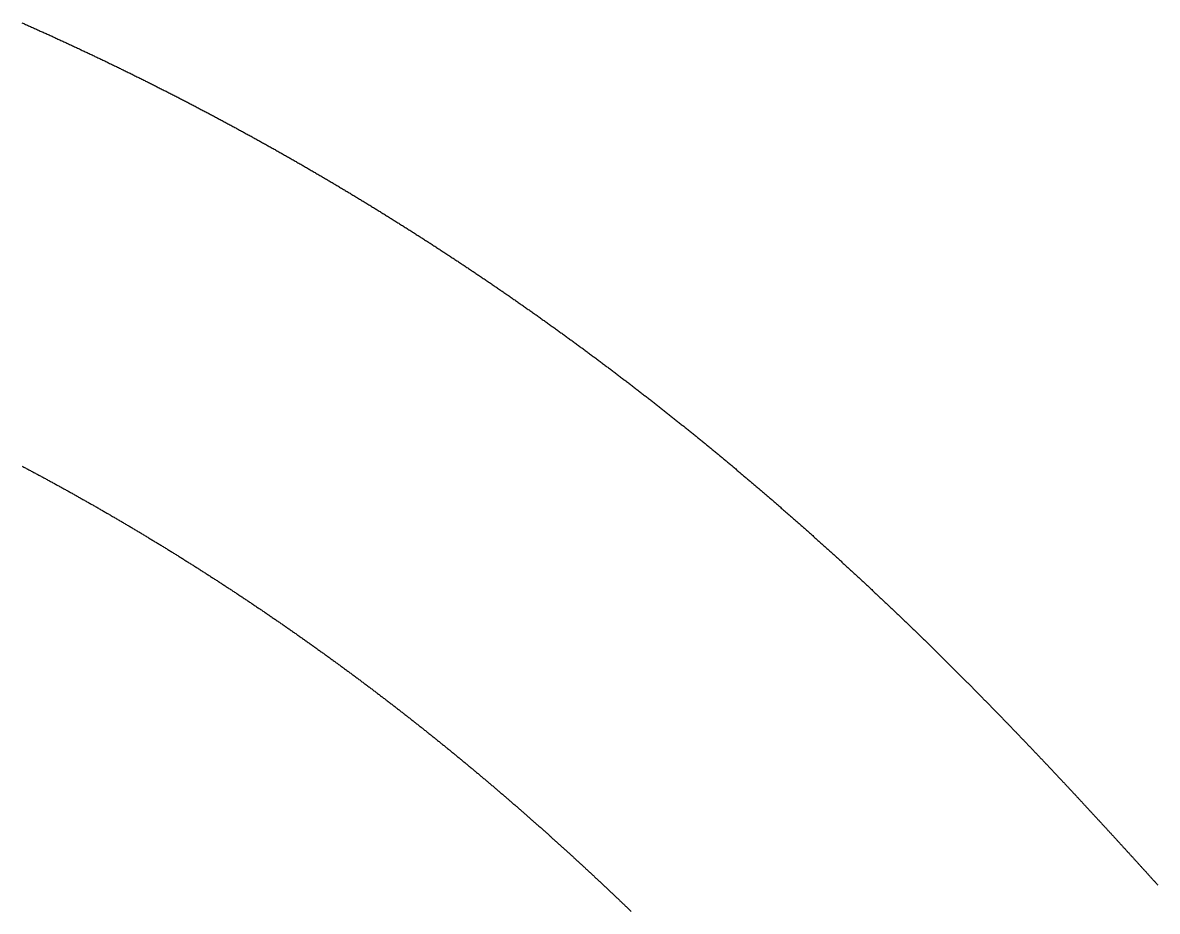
# Model space of a CAD drawing. Header units: millimetres. Extents: x 28.1 to 99.8, y 11.2 to 35.3.
# Drawn here: x 81.89 to 90.85, y 19.82 to 26.83 of the extents above; entities that cross this region are included whole.
import ezdxf

# ---------------------------------------------------------------- set-up
doc = ezdxf.new("R2010")
doc.units = ezdxf.units.MM

msp = doc.modelspace()

# ---------------------------------------------------------------- linework, layer by layer
at = {"layer": 'NOMINAL_SLOT_REFERENCE'}
msp.add_lwpolyline([(81.8804, 26.8322), (81.8881, 26.8288), (81.8958, 26.8254), (81.9035, 26.822), (81.9113, 26.8185), (81.919, 26.8151), (81.9267, 26.8117), (81.9344, 26.8082), (81.9422, 26.8048), (81.9499, 26.8014), (81.9576, 26.7979), (81.9653, 26.7945), (81.973, 26.791), (81.9808, 26.7875), (81.9885, 26.7841), (81.9962, 26.7806), (82.0039, 26.7771), (82.0116, 26.7737), (82.0193, 26.7702), (82.0271, 26.7667), (82.0348, 26.7632), (82.0425, 26.7597), (82.0502, 26.7563), (82.0579, 26.7528), (82.0657, 26.7493), (82.0734, 26.7458), (82.0811, 26.7423), (82.0888, 26.7388), (82.0965, 26.7353), (82.1043, 26.7318), (82.112, 26.7282), (82.1197, 26.7247), (82.1274, 26.7212), (82.1351, 26.7177), (82.1428, 26.7141), (82.1506, 26.7106), (82.1583, 26.7071), (82.166, 26.7035), (82.1737, 26.7), (82.1814, 26.6965), (82.1891, 26.6929), (82.1968, 26.6894), (82.2046, 26.6858), (82.2123, 26.6822), (82.22, 26.6787), (82.2277, 26.6751), (82.2354, 26.6715), (82.2431, 26.668), (82.2508, 26.6644), (82.2586, 26.6608), (82.2663, 26.6572), (82.274, 26.6537), (82.2817, 26.6501), (82.2894, 26.6465), (82.2971, 26.6429), (82.3048, 26.6393), (82.3125, 26.6357), (82.3203, 26.6321), (82.328, 26.6285), (82.3357, 26.6249), (82.3434, 26.6213), (82.3511, 26.6176), (82.3588, 26.614), (82.3665, 26.6104), (82.3742, 26.6068), (82.3819, 26.6031), (82.3896, 26.5995), (82.3974, 26.5959), (82.4051, 26.5922), (82.4128, 26.5886), (82.4205, 26.5849), (82.4282, 26.5813), (82.4359, 26.5776), (82.4436, 26.574), (82.4513, 26.5703), (82.459, 26.5667), (82.4667, 26.563), (82.4744, 26.5593), (82.4821, 26.5557), (82.4898, 26.552), (82.4975, 26.5483), (82.5052, 26.5446), (82.5129, 26.5409), (82.5206, 26.5372), (82.5283, 26.5336), (82.536, 26.5299), (82.5437, 26.5262), (82.5514, 26.5225), (82.5591, 26.5188), (82.5668, 26.515), (82.5745, 26.5113), (82.5822, 26.5076), (82.5899, 26.5039), (82.5976, 26.5002), (82.6053, 26.4965), (82.613, 26.4927), (82.6207, 26.489), (82.6284, 26.4853), (82.6361, 26.4815), (82.6438, 26.4778), (82.6515, 26.474), (82.6592, 26.4703), (82.6669, 26.4665), (82.6746, 26.4628), (82.6823, 26.459), (82.6899, 26.4553), (82.6976, 26.4515), (82.7053, 26.4477), (82.713, 26.444), (82.7207, 26.4402), (82.7284, 26.4364), (82.7361, 26.4326), (82.7438, 26.4289), (82.7515, 26.4251), (82.7591, 26.4213), (82.7668, 26.4175), (82.7745, 26.4137), (82.7822, 26.4099), (82.7899, 26.4061), (82.7976, 26.4023), (82.8053, 26.3985), (82.8129, 26.3947), (82.8206, 26.3909), (82.8283, 26.387), (82.836, 26.3832), (82.8437, 26.3794), (82.8513, 26.3756), (82.859, 26.3717), (82.8667, 26.3679), (82.8744, 26.3641), (82.8821, 26.3602), (82.8897, 26.3564), (82.8974, 26.3525), (82.9051, 26.3487), (82.9128, 26.3448), (82.9204, 26.341), (82.9281, 26.3371), (82.9358, 26.3332), (82.9434, 26.3294), (82.9511, 26.3255), (82.9588, 26.3216), (82.9665, 26.3178), (82.9741, 26.3139), (82.9818, 26.31), (82.9895, 26.3061), (82.9971, 26.3022), (83.0048, 26.2983), (83.0125, 26.2944), (83.0201, 26.2905), (83.0278, 26.2866), (83.0354, 26.2827), (83.0431, 26.2788), (83.0508, 26.2749), (83.0584, 26.271), (83.0661, 26.2671), (83.0738, 26.2632), (83.0814, 26.2592), (83.0891, 26.2553), (83.0967, 26.2514), (83.1044, 26.2474), (83.112, 26.2435), (83.1197, 26.2396), (83.1273, 26.2356), (83.135, 26.2317), (83.1427, 26.2277), (83.1503, 26.2238), (83.158, 26.2198), (83.1656, 26.2159), (83.1733, 26.2119), (83.1809, 26.2079), (83.1886, 26.204), (83.1962, 26.2), (83.2038, 26.196), (83.2115, 26.1921), (83.2191, 26.1881), (83.2268, 26.1841), (83.2344, 26.1801), (83.2421, 26.1761), (83.2497, 26.1721), (83.2573, 26.1681), (83.265, 26.1641), (83.2726, 26.1601), (83.2803, 26.1561), (83.2879, 26.1521), (83.2955, 26.1481), (83.3032, 26.1441), (83.3108, 26.1401), (83.3184, 26.136), (83.3261, 26.132), (83.3337, 26.128), (83.3413, 26.124), (83.349, 26.1199), (83.3566, 26.1159), (83.3642, 26.1119), (83.3718, 26.1078), (83.3795, 26.1038), (83.3871, 26.0997), (83.3947, 26.0957), (83.4023, 26.0916), (83.41, 26.0875), (83.4176, 26.0835), (83.4252, 26.0794), (83.4328, 26.0754), (83.4404, 26.0713), (83.448, 26.0672), (83.4557, 26.0631), (83.4633, 26.0591), (83.4709, 26.055), (83.4785, 26.0509), (83.4861, 26.0468), (83.4937, 26.0427), (83.5013, 26.0386), (83.5089, 26.0345), (83.5166, 26.0304), (83.5242, 26.0263), (83.5318, 26.0222), (83.5394, 26.0181), (83.547, 26.014), (83.5546, 26.0099), (83.5622, 26.0057), (83.5698, 26.0016), (83.5774, 25.9975), (83.585, 25.9934), (83.5926, 25.9892), (83.6002, 25.9851), (83.6078, 25.981), (83.6154, 25.9768), (83.623, 25.9727), (83.6305, 25.9685), (83.6381, 25.9644), (83.6457, 25.9602), (83.6533, 25.9561), (83.6609, 25.9519), (83.6685, 25.9477), (83.6761, 25.9436), (83.6837, 25.9394), (83.6912, 25.9352), (83.6988, 25.9311), (83.7064, 25.9269), (83.714, 25.9227), (83.7216, 25.9185), (83.7291, 25.9143), (83.7367, 25.9101), (83.7443, 25.9059), (83.7519, 25.9017), (83.7594, 25.8976), (83.767, 25.8933), (83.7746, 25.8891), (83.7821, 25.8849), (83.7897, 25.8807), (83.7973, 25.8765), (83.8048, 25.8723), (83.8124, 25.8681), (83.82, 25.8639), (83.8275, 25.8596), (83.8351, 25.8554), (83.8426, 25.8512), (83.8502, 25.8469), (83.8578, 25.8427), (83.8653, 25.8385), (83.8729, 25.8342), (83.8804, 25.83), (83.888, 25.8257), (83.8955, 25.8215), (83.9031, 25.8172), (83.9106, 25.8129), (83.9182, 25.8087), (83.9257, 25.8044), (83.9333, 25.8002), (83.9408, 25.7959), (83.9483, 25.7916), (83.9559, 25.7873), (83.9634, 25.7831), (83.971, 25.7788), (83.9785, 25.7745), (83.986, 25.7702), (83.9936, 25.7659), (84.0011, 25.7616), (84.0086, 25.7573), (84.0161, 25.753), (84.0237, 25.7487), (84.0312, 25.7444), (84.0387, 25.7401), (84.0463, 25.7358), (84.0538, 25.7315), (84.0613, 25.7272), (84.0688, 25.7228), (84.0763, 25.7185), (84.0839, 25.7142), (84.0914, 25.7099), (84.0989, 25.7055), (84.1064, 25.7012), (84.1139, 25.6969), (84.1214, 25.6925), (84.1289, 25.6882), (84.1364, 25.6838), (84.1439, 25.6795), (84.1514, 25.6751), (84.1589, 25.6708), (84.1664, 25.6664), (84.1739, 25.6621), (84.1814, 25.6577), (84.1889, 25.6533), (84.1964, 25.649), (84.2039, 25.6446), (84.2114, 25.6402), (84.2189, 25.6358), (84.2264, 25.6315), (84.2339, 25.6271), (84.2414, 25.6227), (84.2489, 25.6183), (84.2563, 25.6139), (84.2638, 25.6095), (84.2713, 25.6051), (84.2788, 25.6007), (84.2863, 25.5963), (84.2937, 25.5919), (84.3012, 25.5875), (84.3087, 25.5831), (84.3162, 25.5787), (84.3236, 25.5743), (84.3311, 25.5698), (84.3386, 25.5654), (84.346, 25.561), (84.3535, 25.5566), (84.361, 25.5521), (84.3684, 25.5477), (84.3759, 25.5433), (84.3833, 25.5388), (84.3908, 25.5344), (84.3982, 25.5299), (84.4057, 25.5255), (84.4131, 25.521), (84.4206, 25.5166), (84.428, 25.5121), (84.4355, 25.5077), (84.4429, 25.5032), (84.4504, 25.4987), (84.4578, 25.4943), (84.4653, 25.4898), (84.4727, 25.4853), (84.4801, 25.4808), (84.4876, 25.4764), (84.495, 25.4719), (84.5024, 25.4674), (84.5099, 25.4629), (84.5173, 25.4584), (84.5247, 25.4539), (84.5321, 25.4494), (84.5396, 25.4449), (84.547, 25.4404), (84.5544, 25.4359), (84.5618, 25.4314), (84.5692, 25.4269), (84.5767, 25.4224), (84.5841, 25.4179), (84.5915, 25.4134), (84.5989, 25.4089), (84.6063, 25.4043), (84.6137, 25.3998), (84.6211, 25.3953), (84.6285, 25.3908), (84.6359, 25.3862), (84.6433, 25.3817), (84.6507, 25.3771), (84.6581, 25.3726), (84.6655, 25.3681), (84.6729, 25.3635), (84.6803, 25.359), (84.6877, 25.3544), (84.6951, 25.3499), (84.7024, 25.3453), (84.7098, 25.3407), (84.7172, 25.3362), (84.7246, 25.3316), (84.732, 25.327), (84.7393, 25.3225), (84.7467, 25.3179), (84.7541, 25.3133), (84.7615, 25.3087), (84.7688, 25.3042), (84.7762, 25.2996), (84.7836, 25.295), (84.7909, 25.2904), (84.7983, 25.2858), (84.8057, 25.2812), (84.813, 25.2766), (84.8204, 25.272), (84.8277, 25.2674), (84.8351, 25.2628), (84.8424, 25.2582), (84.8498, 25.2536), (84.8571, 25.249), (84.8645, 25.2444), (84.8718, 25.2398), (84.8791, 25.2351), (84.8865, 25.2305), (84.8938, 25.2259), (84.9012, 25.2213), (84.9085, 25.2166), (84.9158, 25.212), (84.9232, 25.2074), (84.9305, 25.2027), (84.9378, 25.1981), (84.9451, 25.1934), (84.9525, 25.1888), (84.9598, 25.1841), (84.9671, 25.1795), (84.9744, 25.1748), (84.9817, 25.1702), (84.989, 25.1655), (84.9963, 25.1609), (85.0037, 25.1562), (85.011, 25.1515), (85.0183, 25.1469), (85.0256, 25.1422), (85.0329, 25.1375), (85.0402, 25.1328), (85.0475, 25.1282), (85.0548, 25.1235), (85.062, 25.1188), (85.0693, 25.1141), (85.0766, 25.1094), (85.0839, 25.1047), (85.0912, 25.1), (85.0985, 25.0953), (85.1058, 25.0906), (85.113, 25.0859), (85.1203, 25.0812), (85.1276, 25.0765), (85.1349, 25.0718), (85.1421, 25.0671), (85.1494, 25.0624), (85.1567, 25.0577), (85.1639, 25.053), (85.1712, 25.0482), (85.1785, 25.0435), (85.1857, 25.0388), (85.193, 25.0341), (85.2002, 25.0293), (85.2075, 25.0246), (85.2147, 25.0199), (85.222, 25.0151), (85.2292, 25.0104), (85.2365, 25.0056), (85.2437, 25.0009), (85.2509, 24.9961), (85.2582, 24.9914), (85.2654, 24.9866), (85.2726, 24.9819), (85.2799, 24.9771), (85.2871, 24.9724), (85.2943, 24.9676), (85.3015, 24.9628), (85.3088, 24.9581), (85.316, 24.9533), (85.3232, 24.9485), (85.3304, 24.9438), (85.3376, 24.939), (85.3448, 24.9342), (85.3521, 24.9294), (85.3593, 24.9246), (85.3665, 24.9199), (85.3737, 24.9151), (85.3809, 24.9103), (85.3881, 24.9055), (85.3953, 24.9007), (85.4024, 24.8959), (85.4096, 24.8911), (85.4168, 24.8863), (85.424, 24.8815), (85.4312, 24.8767), (85.4384, 24.8719), (85.4456, 24.8671), (85.4527, 24.8623), (85.4599, 24.8574), (85.4671, 24.8526), (85.4743, 24.8478), (85.4814, 24.843), (85.4886, 24.8382), (85.4958, 24.8333), (85.5029, 24.8285), (85.5101, 24.8237), (85.5172, 24.8188), (85.5244, 24.814), (85.5315, 24.8092), (85.5387, 24.8043), (85.5458, 24.7995), (85.553, 24.7946), (85.5601, 24.7898), (85.5673, 24.7849), (85.5744, 24.7801), (85.5815, 24.7752), (85.5887, 24.7704), (85.5958, 24.7655), (85.6029, 24.7606), (85.6101, 24.7558), (85.6172, 24.7509), (85.6243, 24.7461), (85.6314, 24.7412), (85.6386, 24.7363), (85.6457, 24.7314), (85.6528, 24.7266), (85.6599, 24.7217), (85.667, 24.7168), (85.6741, 24.7119), (85.6812, 24.707), (85.6883, 24.7021), (85.6954, 24.6973), (85.7025, 24.6924), (85.7096, 24.6875), (85.7167, 24.6826), (85.7238, 24.6777), (85.7309, 24.6728), (85.738, 24.6679), (85.745, 24.663), (85.7521, 24.6581), (85.7592, 24.6532), (85.7663, 24.6483), (85.7733, 24.6433), (85.7804, 24.6384), (85.7875, 24.6335), (85.7945, 24.6286), (85.8016, 24.6237), (85.8087, 24.6187), (85.8157, 24.6138), (85.8228, 24.6089), (85.8298, 24.604), (85.8369, 24.599), (85.8439, 24.5941), (85.851, 24.5892), (85.858, 24.5842), (85.865, 24.5793), (85.8721, 24.5743), (85.8791, 24.5694), (85.8862, 24.5645), (85.8932, 24.5595), (85.9002, 24.5546), (85.9072, 24.5496), (85.9143, 24.5447), (85.9213, 24.5397), (85.9283, 24.5347), (85.9353, 24.5298), (85.9423, 24.5248), (85.9493, 24.5199), (85.9563, 24.5149), (85.9633, 24.5099), (85.9703, 24.505), (85.9773, 24.5), (85.9843, 24.495), (85.9913, 24.49), (85.9983, 24.4851), (86.0053, 24.4801), (86.0123, 24.4751), (86.0193, 24.4701), (86.0263, 24.4651), (86.0333, 24.4601), (86.0402, 24.4551), (86.0472, 24.4502), (86.0542, 24.4452), (86.0611, 24.4402), (86.0681, 24.4352), (86.0751, 24.4302), (86.082, 24.4252), (86.089, 24.4202), (86.0959, 24.4152), (86.1029, 24.4102), (86.1099, 24.4052), (86.1168, 24.4001), (86.1237, 24.3951), (86.1307, 24.3901), (86.1376, 24.3851), (86.1446, 24.3801), (86.1515, 24.3751), (86.1584, 24.37), (86.1654, 24.365), (86.1723, 24.36), (86.1792, 24.355), (86.1861, 24.3499), (86.1931, 24.3449), (86.2, 24.3399), (86.2069, 24.3348), (86.2138, 24.3298), (86.2207, 24.3248), (86.2276, 24.3197), (86.2345, 24.3147), (86.2414, 24.3096), (86.2483, 24.3046), (86.2552, 24.2995), (86.2621, 24.2945), (86.269, 24.2894), (86.2759, 24.2844), (86.2827, 24.2793), (86.2896, 24.2743), (86.2965, 24.2692), (86.3034, 24.2642), (86.3103, 24.2591), (86.3171, 24.254), (86.324, 24.249), (86.3309, 24.2439), (86.3377, 24.2388), (86.3446, 24.2338), (86.3514, 24.2287), (86.3583, 24.2236), (86.3651, 24.2186), (86.372, 24.2135), (86.3788, 24.2084), (86.3857, 24.2033), (86.3925, 24.1982), (86.3993, 24.1932), (86.4062, 24.1881), (86.413, 24.183), (86.4198, 24.1779), (86.4267, 24.1728), (86.4335, 24.1677), (86.4403, 24.1626), (86.4471, 24.1575), (86.4539, 24.1524), (86.4607, 24.1473), (86.4676, 24.1422), (86.4744, 24.1371), (86.4812, 24.132), (86.488, 24.1269), (86.4948, 24.1218), (86.5016, 24.1167), (86.5083, 24.1116), (86.5151, 24.1065), (86.5219, 24.1014), (86.5287, 24.0963), (86.5355, 24.0911), (86.5423, 24.086), (86.549, 24.0809), (86.5558, 24.0758), (86.5626, 24.0707), (86.5693, 24.0655), (86.5761, 24.0604), (86.5829, 24.0553), (86.5896, 24.0502), (86.5964, 24.045), (86.6031, 24.0399), (86.6099, 24.0348), (86.6166, 24.0296), (86.6234, 24.0245), (86.6301, 24.0194), (86.6368, 24.0142), (86.6436, 24.0091), (86.6503, 24.0039), (86.657, 23.9988), (86.6638, 23.9937), (86.6705, 23.9885), (86.6772, 23.9834), (86.6839, 23.9782), (86.6906, 23.9731), (86.6973, 23.9679), (86.704, 23.9628), (86.7107, 23.9576), (86.7174, 23.9524), (86.7241, 23.9473), (86.7308, 23.9421), (86.7375, 23.937), (86.7442, 23.9318), (86.7509, 23.9266), (86.7576, 23.9215), (86.7643, 23.9163), (86.7709, 23.9111), (86.7776, 23.906), (86.7843, 23.9008), (86.791, 23.8956), (86.7976, 23.8905), (86.8043, 23.8853), (86.8109, 23.8801), (86.8176, 23.8749), (86.8243, 23.8697), (86.8309, 23.8646), (86.8376, 23.8594), (86.8442, 23.8542), (86.8508, 23.849), (86.8575, 23.8438), (86.8641, 23.8386), (86.8707, 23.8335), (86.8774, 23.8283), (86.884, 23.8231), (86.8906, 23.8179), (86.8972, 23.8127), (86.9039, 23.8075), (86.9105, 23.8023), (86.9171, 23.7971), (86.9237, 23.7919), (86.9303, 23.7867), (86.9369, 23.7815), (86.9435, 23.7763), (86.9501, 23.7711), (86.9567, 23.7659), (86.9633, 23.7607), (86.9699, 23.7555), (86.9764, 23.7503), (86.983, 23.7451), (86.9896, 23.7398), (86.9962, 23.7346), (87.0028, 23.7294), (87.0093, 23.7242), (87.0159, 23.719), (87.0224, 23.7138), (87.029, 23.7086), (87.0356, 23.7033), (87.0421, 23.6981), (87.0487, 23.6929), (87.0552, 23.6877), (87.0617, 23.6825), (87.0683, 23.6772), (87.0748, 23.672), (87.0814, 23.6668), (87.0879, 23.6615), (87.0944, 23.6563), (87.1009, 23.6511), (87.1075, 23.6459), (87.114, 23.6406), (87.1205, 23.6354), (87.127, 23.6302), (87.1335, 23.6249), (87.14, 23.6197), (87.1465, 23.6144), (87.153, 23.6092), (87.1595, 23.604), (87.166, 23.5987), (87.1725, 23.5935), (87.179, 23.5882), (87.1855, 23.583), (87.1919, 23.5777), (87.1984, 23.5725), (87.2049, 23.5672), (87.2114, 23.562), (87.2178, 23.5567), (87.2243, 23.5515), (87.2308, 23.5462), (87.2372, 23.541), (87.2437, 23.5357), (87.2501, 23.5305), (87.2566, 23.5252), (87.263, 23.52), (87.2694, 23.5147), (87.2759, 23.5095), (87.2823, 23.5042), (87.2888, 23.4989), (87.2952, 23.4937), (87.3016, 23.4884), (87.308, 23.4832), (87.3144, 23.4779), (87.3209, 23.4726), (87.3273, 23.4674), (87.3337, 23.4621), (87.3401, 23.4568), (87.3465, 23.4516), (87.3529, 23.4463), (87.3593, 23.441), (87.3657, 23.4357), (87.3721, 23.4305), (87.3785, 23.4252), (87.3848, 23.4199), (87.3912, 23.4146), (87.3976, 23.4094), (87.404, 23.4041), (87.4103, 23.3988), (87.4167, 23.3935), (87.4231, 23.3883), (87.4294, 23.383), (87.4358, 23.3777), (87.4421, 23.3724), (87.4485, 23.3671), (87.4548, 23.3619), (87.4612, 23.3566), (87.4675, 23.3513), (87.4738, 23.346), (87.4802, 23.3407), (87.4865, 23.3354), (87.4928, 23.3301), (87.4992, 23.3249), (87.5055, 23.3196), (87.5118, 23.3143), (87.5181, 23.309), (87.5244, 23.3037), (87.5307, 23.2984), (87.537, 23.2931), (87.5433, 23.2878), (87.5496, 23.2825), (87.5559, 23.2772), (87.5622, 23.2719), (87.5685, 23.2666), (87.5748, 23.2613), (87.5811, 23.256), (87.5873, 23.2507), (87.5936, 23.2454), (87.5999, 23.2401), (87.6061, 23.2348), (87.6124, 23.2295), (87.6187, 23.2242), (87.6249, 23.2189), (87.6312, 23.2136), (87.6374, 23.2083), (87.6437, 23.203), (87.6499, 23.1977), (87.6561, 23.1924), (87.6624, 23.1871), (87.6686, 23.1818), (87.6748, 23.1765), (87.6811, 23.1712), (87.6873, 23.1659), (87.6935, 23.1606), (87.6997, 23.1553), (87.7059, 23.15), (87.7121, 23.1446), (87.7184, 23.1393), (87.7246, 23.134), (87.7308, 23.1287), (87.7369, 23.1234), (87.7431, 23.1181), (87.7493, 23.1128), (87.7555, 23.1075), (87.7617, 23.1021), (87.7679, 23.0968), (87.774, 23.0915), (87.7802, 23.0862), (87.7864, 23.0809), (87.7925, 23.0756), (87.7987, 23.0703), (87.8049, 23.0649), (87.811, 23.0596), (87.8172, 23.0543), (87.8233, 23.049), (87.8295, 23.0437), (87.8356, 23.0383), (87.8417, 23.033), (87.8479, 23.0277), (87.854, 23.0224), (87.8601, 23.0171), (87.8662, 23.0117), (87.8724, 23.0064), (87.8785, 23.0011), (87.8846, 22.9958), (87.8907, 22.9904), (87.8968, 22.9851), (87.9029, 22.9798), (87.909, 22.9745), (87.9151, 22.9692), (87.9212, 22.9638), (87.9273, 22.9585), (87.9334, 22.9532), (87.9394, 22.9479), (87.9455, 22.9425), (87.9516, 22.9372), (87.9577, 22.9319), (87.9637, 22.9266), (87.9698, 22.9212), (87.9759, 22.9159), (87.9819, 22.9106), (87.988, 22.9052), (87.994, 22.8999), (88.0001, 22.8946), (88.0061, 22.8893), (88.0121, 22.8839), (88.0182, 22.8786), (88.0242, 22.8733), (88.0302, 22.8679), (88.0363, 22.8626), (88.0423, 22.8573), (88.0483, 22.852), (88.0543, 22.8466), (88.0603, 22.8413), (88.0663, 22.836), (88.0723, 22.8306), (88.0783, 22.8253), (88.0843, 22.82), (88.0903, 22.8146), (88.0963, 22.8093), (88.1023, 22.804), (88.1083, 22.7986), (88.1143, 22.7933), (88.1202, 22.788), (88.1262, 22.7827), (88.1322, 22.7773), (88.1381, 22.772), (88.1441, 22.7667), (88.1501, 22.7613), (88.156, 22.756), (88.162, 22.7507), (88.1679, 22.7453), (88.1739, 22.74), (88.1798, 22.7347), (88.1857, 22.7293), (88.1917, 22.724), (88.1976, 22.7187), (88.2035, 22.7133), (88.2094, 22.708), (88.2154, 22.7027), (88.2213, 22.6973), (88.2272, 22.692), (88.2331, 22.6867), (88.239, 22.6813), (88.2449, 22.676), (88.2508, 22.6707), (88.2567, 22.6653), (88.2626, 22.66), (88.2685, 22.6547), (88.2743, 22.6494), (88.2802, 22.644), (88.2861, 22.6387), (88.292, 22.6334), (88.2978, 22.628), (88.3037, 22.6227), (88.3096, 22.6174), (88.3154, 22.612), (88.3213, 22.6067), (88.3271, 22.6014), (88.333, 22.596), (88.3388, 22.5907), (88.3446, 22.5854), (88.3505, 22.5801), (88.3563, 22.5747), (88.3621, 22.5694), (88.368, 22.5641), (88.3738, 22.5587), (88.3796, 22.5534), (88.3854, 22.5481), (88.3912, 22.5427), (88.397, 22.5374), (88.4028, 22.5321), (88.4086, 22.5268), (88.4144, 22.5214), (88.4202, 22.5161), (88.426, 22.5108), (88.4318, 22.5054), (88.4376, 22.5001), (88.4433, 22.4948), (88.4491, 22.4895), (88.4549, 22.4841), (88.4607, 22.4788), (88.4664, 22.4735), (88.4722, 22.4682), (88.4779, 22.4628), (88.4837, 22.4575), (88.4894, 22.4522), (88.4952, 22.4469), (88.5009, 22.4415), (88.5067, 22.4362), (88.5124, 22.4309), (88.5181, 22.4256), (88.5238, 22.4202), (88.5296, 22.4149), (88.5353, 22.4096), (88.541, 22.4043), (88.5467, 22.399), (88.5524, 22.3936), (88.5581, 22.3883), (88.5638, 22.383), (88.5695, 22.3777), (88.5752, 22.3724), (88.5809, 22.367), (88.5866, 22.3617), (88.5923, 22.3564), (88.5979, 22.3511), (88.6036, 22.3458), (88.6093, 22.3405), (88.615, 22.3351), (88.6206, 22.3298), (88.6263, 22.3245), (88.6319, 22.3192), (88.6376, 22.3139), (88.6432, 22.3086), (88.6489, 22.3033), (88.6545, 22.298), (88.6602, 22.2926), (88.6658, 22.2873), (88.6714, 22.282), (88.6771, 22.2767), (88.6827, 22.2714), (88.6883, 22.2661), (88.6939, 22.2608), (88.6995, 22.2555), (88.7051, 22.2502), (88.7107, 22.2449), (88.7163, 22.2396), (88.7219, 22.2342), (88.7275, 22.2289), (88.7331, 22.2236), (88.7387, 22.2183), (88.7443, 22.213), (88.7499, 22.2077), (88.7554, 22.2024), (88.761, 22.1971), (88.7666, 22.1918), (88.7721, 22.1865), (88.7777, 22.1812), (88.7833, 22.1759), (88.7888, 22.1706), (88.7944, 22.1653), (88.7999, 22.16), (88.8054, 22.1547), (88.811, 22.1495), (88.8165, 22.1442), (88.822, 22.1389), (88.8276, 22.1336), (88.8331, 22.1283), (88.8386, 22.123), (88.8441, 22.1177), (88.8496, 22.1124), (88.8551, 22.1071), (88.8606, 22.1018), (88.8661, 22.0965), (88.8716, 22.0913), (88.8771, 22.086), (88.8826, 22.0807), (88.8881, 22.0754), (88.8936, 22.0701), (88.8991, 22.0648), (88.9045, 22.0596), (88.91, 22.0543), (88.9155, 22.049), (88.9209, 22.0437), (88.9264, 22.0384), (88.9319, 22.0332), (88.9373, 22.0279), (88.9427, 22.0226), (88.9482, 22.0173), (88.9536, 22.0121), (88.9591, 22.0068), (88.9645, 22.0015), (88.9699, 21.9962), (88.9754, 21.991), (88.9808, 21.9857), (88.9862, 21.9804), (88.9916, 21.9752), (88.997, 21.9699), (89.0024, 21.9646), (89.0078, 21.9594), (89.0132, 21.9541), (89.0186, 21.9489), (89.024, 21.9436), (89.0294, 21.9383), (89.0348, 21.9331), (89.0402, 21.9278), (89.0455, 21.9226), (89.0509, 21.9173), (89.0563, 21.912), (89.0616, 21.9068), (89.067, 21.9015), (89.0724, 21.8963), (89.0777, 21.891), (89.0831, 21.8858), (89.0884, 21.8805), (89.0938, 21.8753), (89.0991, 21.87), (89.1044, 21.8648), (89.1098, 21.8596), (89.1151, 21.8543), (89.1204, 21.8491), (89.1257, 21.8438), (89.131, 21.8386), (89.1364, 21.8333), (89.1417, 21.8281), (89.147, 21.8229), (89.1523, 21.8176), (89.1576, 21.8124), (89.1629, 21.8072), (89.1682, 21.8019), (89.1734, 21.7967), (89.1787, 21.7915), (89.184, 21.7863), (89.1893, 21.781), (89.1945, 21.7758), (89.1998, 21.7706), (89.2051, 21.7654), (89.2103, 21.7601), (89.2156, 21.7549), (89.2208, 21.7497), (89.2261, 21.7445), (89.2313, 21.7393), (89.2366, 21.734), (89.2418, 21.7288), (89.247, 21.7236), (89.2523, 21.7184), (89.2575, 21.7132), (89.2627, 21.708), (89.2679, 21.7028), (89.2732, 21.6976), (89.2784, 21.6924), (89.2836, 21.6872), (89.2888, 21.682), (89.294, 21.6768), (89.2992, 21.6716), (89.3044, 21.6664), (89.3095, 21.6612), (89.3147, 21.656), (89.3199, 21.6508), (89.3251, 21.6456), (89.3303, 21.6404), (89.3354, 21.6352), (89.3406, 21.63), (89.3458, 21.6248), (89.3509, 21.6196), (89.3561, 21.6144), (89.3612, 21.6093), (89.3664, 21.6041), (89.3715, 21.5989), (89.3766, 21.5937), (89.3818, 21.5885), (89.3869, 21.5834), (89.392, 21.5782), (89.3972, 21.573), (89.4023, 21.5679), (89.4074, 21.5627), (89.4125, 21.5575), (89.4176, 21.5524), (89.4227, 21.5472), (89.4278, 21.542), (89.4329, 21.5369), (89.438, 21.5317), (89.4431, 21.5265), (89.4482, 21.5214), (89.4533, 21.5162), (89.4583, 21.5111), (89.4634, 21.5059), (89.4685, 21.5008), (89.4735, 21.4956), (89.4786, 21.4905), (89.4837, 21.4853), (89.4887, 21.4802), (89.4938, 21.475), (89.4988, 21.4699), (89.5039, 21.4648), (89.5089, 21.4596), (89.5139, 21.4545), (89.519, 21.4494), (89.524, 21.4442), (89.529, 21.4391), (89.534, 21.434), (89.5391, 21.4288), (89.5441, 21.4237), (89.5491, 21.4186), (89.5541, 21.4135), (89.5591, 21.4083), (89.5641, 21.4032), (89.5691, 21.3981), (89.5741, 21.393), (89.5791, 21.3879), (89.584, 21.3828), (89.589, 21.3777), (89.594, 21.3725), (89.599, 21.3674), (89.6039, 21.3623), (89.6089, 21.3572), (89.6139, 21.3521), (89.6188, 21.347), (89.6238, 21.3419), (89.6287, 21.3368), (89.6337, 21.3317), (89.6386, 21.3266), (89.6435, 21.3216), (89.6485, 21.3165), (89.6534, 21.3114), (89.6583, 21.3063), (89.6632, 21.3012), (89.6682, 21.2961), (89.6731, 21.2911), (89.678, 21.286), (89.6829, 21.2809), (89.6878, 21.2758), (89.6927, 21.2708), (89.6976, 21.2657), (89.7025, 21.2606), (89.7074, 21.2556), (89.7123, 21.2505), (89.7171, 21.2454), (89.722, 21.2404), (89.7269, 21.2353), (89.7318, 21.2303), (89.7366, 21.2252), (89.7415, 21.2202), (89.7463, 21.2151), (89.7512, 21.2101), (89.756, 21.205), (89.7609, 21.2), (89.7657, 21.1949), (89.7706, 21.1899), (89.7754, 21.1848), (89.7802, 21.1798), (89.7851, 21.1748), (89.7899, 21.1697), (89.7947, 21.1647), (89.7995, 21.1597), (89.8043, 21.1547), (89.8091, 21.1496), (89.8139, 21.1446), (89.8187, 21.1396), (89.8235, 21.1346), (89.8283, 21.1296), (89.8331, 21.1246), (89.8379, 21.1195), (89.8427, 21.1145), (89.8475, 21.1095), (89.8522, 21.1045), (89.857, 21.0995), (89.8618, 21.0945), (89.8665, 21.0895), (89.8713, 21.0845), (89.8761, 21.0795), (89.8808, 21.0746), (89.8856, 21.0696), (89.8903, 21.0646), (89.895, 21.0596), (89.8998, 21.0546), (89.9045, 21.0496), (89.9092, 21.0447), (89.914, 21.0397), (89.9187, 21.0347), (89.9234, 21.0297), (89.9281, 21.0248), (89.9328, 21.0198), (89.9375, 21.0148), (89.9422, 21.0099), (89.9469, 21.0049), (89.9516, 21), (89.9563, 20.995), (89.961, 20.9901), (89.9657, 20.9851), (89.9704, 20.9802), (89.975, 20.9752), (89.9797, 20.9703), (89.9844, 20.9653), (89.989, 20.9604), (89.9937, 20.9555), (89.9984, 20.9505), (90.003, 20.9456), (90.0077, 20.9407), (90.0123, 20.9357), (90.017, 20.9308), (90.0216, 20.9259), (90.0262, 20.921), (90.0309, 20.9161), (90.0355, 20.9111), (90.0401, 20.9062), (90.0447, 20.9013), (90.0493, 20.8964), (90.054, 20.8915), (90.0586, 20.8866), (90.0632, 20.8817), (90.0678, 20.8768), (90.0724, 20.8719), (90.077, 20.867), (90.0815, 20.8621), (90.0861, 20.8572), (90.0907, 20.8524), (90.0953, 20.8475), (90.0999, 20.8426), (90.1044, 20.8377), (90.109, 20.8329), (90.1136, 20.828), (90.1181, 20.8231), (90.1227, 20.8182), (90.1272, 20.8134), (90.1318, 20.8085), (90.1363, 20.8037), (90.1409, 20.7988), (90.1454, 20.794), (90.1499, 20.7891), (90.1545, 20.7843), (90.159, 20.7794), (90.1635, 20.7746), (90.168, 20.7697), (90.1725, 20.7649), (90.177, 20.7601), (90.1816, 20.7552), (90.1861, 20.7504), (90.1906, 20.7456), (90.195, 20.7407), (90.1995, 20.7359), (90.204, 20.7311), (90.2085, 20.7263), (90.213, 20.7215), (90.2175, 20.7167), (90.2219, 20.7118), (90.2264, 20.707), (90.2309, 20.7022), (90.2353, 20.6974), (90.2398, 20.6926), (90.2442, 20.6878), (90.2487, 20.6831), (90.2531, 20.6783), (90.2576, 20.6735), (90.262, 20.6687), (90.2665, 20.6639), (90.2709, 20.6591), (90.2753, 20.6544), (90.2797, 20.6496), (90.2842, 20.6448), (90.2886, 20.6401), (90.293, 20.6353), (90.2974, 20.6305), (90.3018, 20.6258), (90.3062, 20.621), (90.3106, 20.6163), (90.315, 20.6115), (90.3194, 20.6068), (90.3238, 20.602), (90.3282, 20.5973), (90.3325, 20.5926), (90.3369, 20.5878), (90.3413, 20.5831), (90.3456, 20.5784), (90.35, 20.5736), (90.3544, 20.5689), (90.3587, 20.5642), (90.3631, 20.5595), (90.3674, 20.5548), (90.3718, 20.55), (90.3761, 20.5453), (90.3805, 20.5406), (90.3848, 20.5359), (90.3891, 20.5312), (90.3934, 20.5265), (90.3978, 20.5218), (90.4021, 20.5171), (90.4064, 20.5125), (90.4107, 20.5078), (90.415, 20.5031), (90.4193, 20.4984), (90.4236, 20.4937), (90.4279, 20.4891), (90.4322, 20.4844), (90.4365, 20.4797), (90.4408, 20.4751), (90.4451, 20.4704), (90.4494, 20.4658), (90.4536, 20.4611), (90.4579, 20.4564), (90.4622, 20.4518), (90.4664, 20.4472), (90.4707, 20.4425), (90.475, 20.4379), (90.4792, 20.4332), (90.4835, 20.4286), (90.4877, 20.424), (90.4919, 20.4194), (90.4962, 20.4147), (90.5004, 20.4101), (90.5046, 20.4055), (90.5089, 20.4009), (90.5131, 20.3963), (90.5173, 20.3917), (90.5215, 20.3871), (90.5257, 20.3825), (90.5299, 20.3779), (90.5342, 20.3733), (90.5384, 20.3687), (90.5426, 20.3641), (90.5467, 20.3595), (90.5509, 20.3549), (90.5551, 20.3504), (90.5593, 20.3458), (90.5635, 20.3412), (90.5677, 20.3366), (90.5718, 20.3321), (90.576, 20.3275), (90.5802, 20.323), (90.5843, 20.3184), (90.5885, 20.3138), (90.5926, 20.3093), (90.5968, 20.3048), (90.6009, 20.3002), (90.6051, 20.2957), (90.6092, 20.2911), (90.6133, 20.2866), (90.6175, 20.2821), (90.6216, 20.2776), (90.6257, 20.273), (90.6298, 20.2685), (90.634, 20.264), (90.6381, 20.2595), (90.6422, 20.255), (90.6463, 20.2505), (90.6504, 20.246), (90.6545, 20.2415), (90.6586, 20.237), (90.6627, 20.2325), (90.6668, 20.228), (90.6708, 20.2235), (90.6749, 20.219), (90.679, 20.2146), (90.6831, 20.2101), (90.6871, 20.2056), (90.6912, 20.2012), (90.6953, 20.1967), (90.6993, 20.1922), (90.7034, 20.1878), (90.7074, 20.1833), (90.7115, 20.1789), (90.7155, 20.1744), (90.7195, 20.17), (90.7236, 20.1655), (90.7276, 20.1611), (90.7316, 20.1567), (90.7357, 20.1522), (90.7397, 20.1478), (90.7437, 20.1434), (90.7477, 20.139), (90.7517, 20.1346), (90.7557, 20.1302), (90.7597, 20.1258), (90.7637, 20.1213), (90.7677, 20.1169), (90.7717, 20.1126), (90.7757, 20.1082), (90.7797, 20.1038), (90.7837, 20.0994), (90.7877, 20.095), (90.7916, 20.0906), (90.7956, 20.0863), (90.7996, 20.0819), (90.8035, 20.0775), (90.8075, 20.0731), (90.8114, 20.0688), (90.8154, 20.0644), (90.8193, 20.0601), (90.8233, 20.0557), (90.8272, 20.0514), (90.8312, 20.047), (90.8351, 20.0427), (90.839, 20.0384), (90.843, 20.034), (90.8469, 20.0297), (90.8508, 20.0254)], dxfattribs=at)
at = {"layer": 'PITCH_REFERENCE'}
msp.add_lwpolyline([(81.8832, 23.3317), (81.8898, 23.3282), (81.8964, 23.3247), (81.903, 23.3212), (81.9096, 23.3177), (81.9162, 23.3142), (81.9228, 23.3107), (81.9294, 23.3072), (81.936, 23.3037), (81.9426, 23.3001), (81.9492, 23.2966), (81.9558, 23.2931), (81.9624, 23.2896), (81.969, 23.286), (81.9756, 23.2825), (81.9821, 23.279), (81.9887, 23.2754), (81.9953, 23.2719), (82.0019, 23.2684), (82.0085, 23.2648), (82.0151, 23.2613), (82.0217, 23.2577), (82.0282, 23.2542), (82.0348, 23.2506), (82.0414, 23.2471), (82.048, 23.2435), (82.0546, 23.2399), (82.0611, 23.2364), (82.0677, 23.2328), (82.0743, 23.2292), (82.0809, 23.2257), (82.0874, 23.2221), (82.094, 23.2185), (82.1006, 23.2149), (82.1072, 23.2113), (82.1137, 23.2078), (82.1203, 23.2042), (82.1269, 23.2006), (82.1334, 23.197), (82.14, 23.1934), (82.1466, 23.1898), (82.1531, 23.1862), (82.1597, 23.1826), (82.1663, 23.179), (82.1728, 23.1754), (82.1794, 23.1717), (82.186, 23.1681), (82.1925, 23.1645), (82.1991, 23.1609), (82.2056, 23.1573), (82.2122, 23.1536), (82.2187, 23.15), (82.2253, 23.1464), (82.2318, 23.1427), (82.2384, 23.1391), (82.245, 23.1355), (82.2515, 23.1318), (82.258, 23.1282), (82.2646, 23.1245), (82.2711, 23.1209), (82.2777, 23.1172), (82.2842, 23.1136), (82.2908, 23.1099), (82.2973, 23.1063), (82.3039, 23.1026), (82.3104, 23.0989), (82.3169, 23.0953), (82.3235, 23.0916), (82.33, 23.0879), (82.3366, 23.0842), (82.3431, 23.0806), (82.3496, 23.0769), (82.3562, 23.0732), (82.3627, 23.0695), (82.3692, 23.0658), (82.3758, 23.0621), (82.3823, 23.0584), (82.3888, 23.0547), (82.3953, 23.051), (82.4019, 23.0473), (82.4084, 23.0436), (82.4149, 23.0399), (82.4214, 23.0362), (82.428, 23.0325), (82.4345, 23.0288), (82.441, 23.0251), (82.4475, 23.0214), (82.454, 23.0176), (82.4606, 23.0139), (82.4671, 23.0102), (82.4736, 23.0065), (82.4801, 23.0027), (82.4866, 22.999), (82.4931, 22.9953), (82.4996, 22.9915), (82.5061, 22.9878), (82.5126, 22.984), (82.5191, 22.9803), (82.5256, 22.9765), (82.5321, 22.9728), (82.5387, 22.969), (82.5452, 22.9653), (82.5517, 22.9615), (82.5581, 22.9578), (82.5646, 22.954), (82.5711, 22.9502), (82.5776, 22.9465), (82.5841, 22.9427), (82.5906, 22.9389), (82.5971, 22.9351), (82.6036, 22.9313), (82.6101, 22.9276), (82.6166, 22.9238), (82.6231, 22.92), (82.6295, 22.9162), (82.636, 22.9124), (82.6425, 22.9086), (82.649, 22.9048), (82.6555, 22.901), (82.662, 22.8972), (82.6684, 22.8934), (82.6749, 22.8896), (82.6814, 22.8858), (82.6879, 22.882), (82.6943, 22.8782), (82.7008, 22.8744), (82.7073, 22.8705), (82.7137, 22.8667), (82.7202, 22.8629), (82.7267, 22.8591), (82.7331, 22.8552), (82.7396, 22.8514), (82.7461, 22.8476), (82.7525, 22.8437), (82.759, 22.8399), (82.7654, 22.8361), (82.7719, 22.8322), (82.7783, 22.8284), (82.7848, 22.8245), (82.7912, 22.8207), (82.7977, 22.8168), (82.8041, 22.813), (82.8106, 22.8091), (82.817, 22.8052), (82.8235, 22.8014), (82.8299, 22.7975), (82.8364, 22.7936), (82.8428, 22.7898), (82.8493, 22.7859), (82.8557, 22.782), (82.8621, 22.7781), (82.8686, 22.7743), (82.875, 22.7704), (82.8814, 22.7665), (82.8879, 22.7626), (82.8943, 22.7587), (82.9007, 22.7548), (82.9072, 22.7509), (82.9136, 22.747), (82.92, 22.7431), (82.9264, 22.7392), (82.9328, 22.7353), (82.9393, 22.7314), (82.9457, 22.7275), (82.9521, 22.7236), (82.9585, 22.7197), (82.9649, 22.7158), (82.9713, 22.7118), (82.9778, 22.7079), (82.9842, 22.704), (82.9906, 22.7001), (82.997, 22.6962), (83.0034, 22.6922), (83.0098, 22.6883), (83.0162, 22.6844), (83.0226, 22.6804), (83.029, 22.6765), (83.0354, 22.6725), (83.0418, 22.6686), (83.0482, 22.6646), (83.0546, 22.6607), (83.061, 22.6567), (83.0674, 22.6528), (83.0738, 22.6488), (83.0801, 22.6449), (83.0865, 22.6409), (83.0929, 22.637), (83.0993, 22.633), (83.1057, 22.629), (83.1121, 22.625), (83.1184, 22.6211), (83.1248, 22.6171), (83.1312, 22.6131), (83.1376, 22.6091), (83.1439, 22.6052), (83.1503, 22.6012), (83.1567, 22.5972), (83.163, 22.5932), (83.1694, 22.5892), (83.1758, 22.5852), (83.1821, 22.5812), (83.1885, 22.5772), (83.1949, 22.5732), (83.2012, 22.5692), (83.2076, 22.5652), (83.2139, 22.5612), (83.2203, 22.5572), (83.2266, 22.5532), (83.233, 22.5492), (83.2393, 22.5452), (83.2457, 22.5412), (83.252, 22.5371), (83.2584, 22.5331), (83.2647, 22.5291), (83.2711, 22.5251), (83.2774, 22.521), (83.2837, 22.517), (83.2901, 22.513), (83.2964, 22.5089), (83.3027, 22.5049), (83.3091, 22.5009), (83.3154, 22.4968), (83.3217, 22.4928), (83.328, 22.4887), (83.3344, 22.4847), (83.3407, 22.4806), (83.347, 22.4766), (83.3533, 22.4725), (83.3596, 22.4685), (83.366, 22.4644), (83.3723, 22.4603), (83.3786, 22.4563), (83.3849, 22.4522), (83.3912, 22.4481), (83.3975, 22.4441), (83.4038, 22.44), (83.4101, 22.4359), (83.4164, 22.4318), (83.4227, 22.4278), (83.429, 22.4237), (83.4353, 22.4196), (83.4416, 22.4155), (83.4479, 22.4114), (83.4542, 22.4073), (83.4605, 22.4032), (83.4668, 22.3991), (83.4731, 22.395), (83.4794, 22.3909), (83.4856, 22.3868), (83.4919, 22.3827), (83.4982, 22.3786), (83.5045, 22.3745), (83.5108, 22.3704), (83.517, 22.3663), (83.5233, 22.3622), (83.5296, 22.3581), (83.5358, 22.3539), (83.5421, 22.3498), (83.5484, 22.3457), (83.5546, 22.3416), (83.5609, 22.3374), (83.5672, 22.3333), (83.5734, 22.3292), (83.5797, 22.3251), (83.5859, 22.3209), (83.5922, 22.3168), (83.5984, 22.3126), (83.6047, 22.3085), (83.6109, 22.3044), (83.6172, 22.3002), (83.6234, 22.2961), (83.6297, 22.2919), (83.6359, 22.2878), (83.6421, 22.2836), (83.6484, 22.2794), (83.6546, 22.2753), (83.6609, 22.2711), (83.6671, 22.267), (83.6733, 22.2628), (83.6795, 22.2586), (83.6858, 22.2545), (83.692, 22.2503), (83.6982, 22.2461), (83.7044, 22.2419), (83.7106, 22.2378), (83.7169, 22.2336), (83.7231, 22.2294), (83.7293, 22.2252), (83.7355, 22.221), (83.7417, 22.2169), (83.7479, 22.2127), (83.7541, 22.2085), (83.7603, 22.2043), (83.7665, 22.2001), (83.7727, 22.1959), (83.7789, 22.1917), (83.7851, 22.1875), (83.7913, 22.1833), (83.7975, 22.1791), (83.8037, 22.1749), (83.8099, 22.1707), (83.8161, 22.1665), (83.8223, 22.1622), (83.8284, 22.158), (83.8346, 22.1538), (83.8408, 22.1496), (83.847, 22.1454), (83.8531, 22.1411), (83.8593, 22.1369), (83.8655, 22.1327), (83.8717, 22.1285), (83.8778, 22.1242), (83.884, 22.12), (83.8901, 22.1158), (83.8963, 22.1115), (83.9025, 22.1073), (83.9086, 22.1031), (83.9148, 22.0988), (83.9209, 22.0946), (83.9271, 22.0903), (83.9332, 22.0861), (83.9394, 22.0818), (83.9455, 22.0776), (83.9517, 22.0733), (83.9578, 22.0691), (83.9639, 22.0648), (83.9701, 22.0605), (83.9762, 22.0563), (83.9823, 22.052), (83.9885, 22.0478), (83.9946, 22.0435), (84.0007, 22.0392), (84.0069, 22.0349), (84.013, 22.0307), (84.0191, 22.0264), (84.0252, 22.0221), (84.0313, 22.0178), (84.0375, 22.0136), (84.0436, 22.0093), (84.0497, 22.005), (84.0558, 22.0007), (84.0619, 21.9964), (84.068, 21.9921), (84.0741, 21.9878), (84.0802, 21.9836), (84.0863, 21.9793), (84.0924, 21.975), (84.0985, 21.9707), (84.1046, 21.9664), (84.1107, 21.9621), (84.1168, 21.9578), (84.1228, 21.9534), (84.1289, 21.9491), (84.135, 21.9448), (84.1411, 21.9405), (84.1472, 21.9362), (84.1532, 21.9319), (84.1593, 21.9276), (84.1654, 21.9233), (84.1714, 21.9189), (84.1775, 21.9146), (84.1836, 21.9103), (84.1896, 21.906), (84.1957, 21.9016), (84.2018, 21.8973), (84.2078, 21.893), (84.2139, 21.8886), (84.2199, 21.8843), (84.226, 21.88), (84.232, 21.8756), (84.2381, 21.8713), (84.2441, 21.8669), (84.2501, 21.8626), (84.2562, 21.8583), (84.2622, 21.8539), (84.2683, 21.8496), (84.2743, 21.8452), (84.2803, 21.8409), (84.2863, 21.8365), (84.2924, 21.8322), (84.2984, 21.8278), (84.3044, 21.8234), (84.3104, 21.8191), (84.3165, 21.8147), (84.3225, 21.8103), (84.3285, 21.806), (84.3345, 21.8016), (84.3405, 21.7972), (84.3465, 21.7929), (84.3525, 21.7885), (84.3585, 21.7841), (84.3645, 21.7798), (84.3705, 21.7754), (84.3765, 21.771), (84.3825, 21.7666), (84.3885, 21.7622), (84.3945, 21.7578), (84.4005, 21.7535), (84.4065, 21.7491), (84.4124, 21.7447), (84.4184, 21.7403), (84.4244, 21.7359), (84.4304, 21.7315), (84.4363, 21.7271), (84.4423, 21.7227), (84.4483, 21.7183), (84.4542, 21.7139), (84.4602, 21.7095), (84.4662, 21.7051), (84.4721, 21.7007), (84.4781, 21.6963), (84.484, 21.6919), (84.49, 21.6875), (84.496, 21.6831), (84.5019, 21.6787), (84.5078, 21.6742), (84.5138, 21.6698), (84.5197, 21.6654), (84.5257, 21.661), (84.5316, 21.6566), (84.5375, 21.6521), (84.5435, 21.6477), (84.5494, 21.6433), (84.5553, 21.6389), (84.5613, 21.6344), (84.5672, 21.63), (84.5731, 21.6256), (84.579, 21.6211), (84.5849, 21.6167), (84.5909, 21.6123), (84.5968, 21.6078), (84.6027, 21.6034), (84.6086, 21.5989), (84.6145, 21.5945), (84.6204, 21.5901), (84.6263, 21.5856), (84.6322, 21.5812), (84.6381, 21.5767), (84.644, 21.5723), (84.6499, 21.5678), (84.6558, 21.5634), (84.6616, 21.5589), (84.6675, 21.5544), (84.6734, 21.55), (84.6793, 21.5455), (84.6852, 21.5411), (84.691, 21.5366), (84.6969, 21.5321), (84.7028, 21.5277), (84.7087, 21.5232), (84.7145, 21.5187), (84.7204, 21.5143), (84.7262, 21.5098), (84.7321, 21.5053), (84.738, 21.5009), (84.7438, 21.4964), (84.7497, 21.4919), (84.7555, 21.4874), (84.7614, 21.4829), (84.7672, 21.4785), (84.773, 21.474), (84.7789, 21.4695), (84.7847, 21.465), (84.7905, 21.4605), (84.7964, 21.456), (84.8022, 21.4516), (84.808, 21.4471), (84.8139, 21.4426), (84.8197, 21.4381), (84.8255, 21.4336), (84.8313, 21.4291), (84.8371, 21.4246), (84.843, 21.4201), (84.8488, 21.4156), (84.8546, 21.4111), (84.8604, 21.4066), (84.8662, 21.4021), (84.872, 21.3976), (84.8778, 21.3931), (84.8836, 21.3886), (84.8894, 21.384), (84.8952, 21.3795), (84.9009, 21.375), (84.9067, 21.3705), (84.9125, 21.366), (84.9183, 21.3615), (84.9241, 21.357), (84.9299, 21.3524), (84.9356, 21.3479), (84.9414, 21.3434), (84.9472, 21.3389), (84.9529, 21.3344), (84.9587, 21.3298), (84.9645, 21.3253), (84.9702, 21.3208), (84.976, 21.3162), (84.9817, 21.3117), (84.9875, 21.3072), (84.9932, 21.3026), (84.999, 21.2981), (85.0047, 21.2936), (85.0105, 21.289), (85.0162, 21.2845), (85.0219, 21.28), (85.0277, 21.2754), (85.0334, 21.2709), (85.0391, 21.2663), (85.0449, 21.2618), (85.0506, 21.2573), (85.0563, 21.2527), (85.062, 21.2482), (85.0677, 21.2436), (85.0735, 21.2391), (85.0792, 21.2345), (85.0849, 21.23), (85.0906, 21.2254), (85.0963, 21.2208), (85.102, 21.2163), (85.1077, 21.2117), (85.1134, 21.2072), (85.1191, 21.2026), (85.1248, 21.1981), (85.1305, 21.1935), (85.1362, 21.1889), (85.1418, 21.1844), (85.1475, 21.1798), (85.1532, 21.1752), (85.1589, 21.1707), (85.1646, 21.1661), (85.1702, 21.1615), (85.1759, 21.157), (85.1816, 21.1524), (85.1872, 21.1478), (85.1929, 21.1432), (85.1986, 21.1387), (85.2042, 21.1341), (85.2099, 21.1295), (85.2155, 21.1249), (85.2212, 21.1203), (85.2268, 21.1158), (85.2325, 21.1112), (85.2381, 21.1066), (85.2437, 21.102), (85.2494, 21.0974), (85.255, 21.0928), (85.2606, 21.0883), (85.2663, 21.0837), (85.2719, 21.0791), (85.2775, 21.0745), (85.2831, 21.0699), (85.2888, 21.0653), (85.2944, 21.0607), (85.3, 21.0561), (85.3056, 21.0515), (85.3112, 21.0469), (85.3168, 21.0423), (85.3224, 21.0377), (85.328, 21.0331), (85.3336, 21.0285), (85.3392, 21.0239), (85.3448, 21.0193), (85.3504, 21.0147), (85.356, 21.0101), (85.3616, 21.0055), (85.3671, 21.0009), (85.3727, 20.9963), (85.3783, 20.9917), (85.3839, 20.9871), (85.3894, 20.9825), (85.395, 20.9779), (85.4006, 20.9732), (85.4061, 20.9686), (85.4117, 20.964), (85.4173, 20.9594), (85.4228, 20.9548), (85.4284, 20.9502), (85.4339, 20.9456), (85.4395, 20.9409), (85.445, 20.9363), (85.4506, 20.9317), (85.4561, 20.9271), (85.4616, 20.9224), (85.4672, 20.9178), (85.4727, 20.9132), (85.4782, 20.9086), (85.4838, 20.9039), (85.4893, 20.8993), (85.4948, 20.8947), (85.5003, 20.8901), (85.5058, 20.8854), (85.5114, 20.8808), (85.5169, 20.8762), (85.5224, 20.8715), (85.5279, 20.8669), (85.5334, 20.8623), (85.5389, 20.8576), (85.5444, 20.853), (85.5499, 20.8484), (85.5554, 20.8437), (85.5609, 20.8391), (85.5664, 20.8345), (85.5718, 20.8298), (85.5773, 20.8252), (85.5828, 20.8205), (85.5883, 20.8159), (85.5938, 20.8112), (85.5992, 20.8066), (85.6047, 20.802), (85.6102, 20.7973), (85.6156, 20.7927), (85.6211, 20.788), (85.6266, 20.7834), (85.632, 20.7787), (85.6375, 20.7741), (85.6429, 20.7694), (85.6484, 20.7648), (85.6538, 20.7601), (85.6592, 20.7555), (85.6647, 20.7508), (85.6701, 20.7462), (85.6756, 20.7415), (85.681, 20.7369), (85.6864, 20.7322), (85.6918, 20.7275), (85.6973, 20.7229), (85.7027, 20.7182), (85.7081, 20.7136), (85.7135, 20.7089), (85.7189, 20.7043), (85.7244, 20.6996), (85.7298, 20.6949), (85.7352, 20.6903), (85.7406, 20.6856), (85.746, 20.6809), (85.7514, 20.6763), (85.7568, 20.6716), (85.7622, 20.6669), (85.7675, 20.6623), (85.7729, 20.6576), (85.7783, 20.6529), (85.7837, 20.6483), (85.7891, 20.6436), (85.7944, 20.6389), (85.7998, 20.6343), (85.8052, 20.6296), (85.8106, 20.6249), (85.8159, 20.6203), (85.8213, 20.6156), (85.8266, 20.6109), (85.832, 20.6062), (85.8374, 20.6016), (85.8427, 20.5969), (85.8481, 20.5922), (85.8534, 20.5875), (85.8587, 20.5829), (85.8641, 20.5782), (85.8694, 20.5735), (85.8748, 20.5688), (85.8801, 20.5642), (85.8854, 20.5595), (85.8907, 20.5548), (85.8961, 20.5501), (85.9014, 20.5454), (85.9067, 20.5407), (85.912, 20.5361), (85.9173, 20.5314), (85.9226, 20.5267), (85.928, 20.522), (85.9333, 20.5173), (85.9386, 20.5126), (85.9439, 20.508), (85.9492, 20.5033), (85.9544, 20.4986), (85.9597, 20.4939), (85.965, 20.4892), (85.9703, 20.4845), (85.9756, 20.4798), (85.9809, 20.4752), (85.9862, 20.4705), (85.9914, 20.4658), (85.9967, 20.4611), (86.002, 20.4564), (86.0072, 20.4517), (86.0125, 20.447), (86.0178, 20.4423), (86.023, 20.4376), (86.0283, 20.4329), (86.0335, 20.4282), (86.0388, 20.4236), (86.044, 20.4189), (86.0493, 20.4142), (86.0545, 20.4095), (86.0598, 20.4048), (86.065, 20.4001), (86.0702, 20.3954), (86.0755, 20.3907), (86.0807, 20.386), (86.0859, 20.3813), (86.0911, 20.3766), (86.0964, 20.3719), (86.1016, 20.3672), (86.1068, 20.3625), (86.112, 20.3578), (86.1172, 20.3531), (86.1224, 20.3484), (86.1276, 20.3437), (86.1328, 20.339), (86.138, 20.3343), (86.1432, 20.3296), (86.1484, 20.3249), (86.1536, 20.3202), (86.1588, 20.3155), (86.164, 20.3108), (86.1691, 20.3061), (86.1743, 20.3014), (86.1795, 20.2967), (86.1847, 20.292), (86.1898, 20.2873), (86.195, 20.2826), (86.2002, 20.2779), (86.2053, 20.2732), (86.2105, 20.2685), (86.2157, 20.2638), (86.2208, 20.2591), (86.226, 20.2543), (86.2311, 20.2496), (86.2362, 20.2449), (86.2414, 20.2402), (86.2465, 20.2355), (86.2517, 20.2308), (86.2568, 20.2261), (86.2619, 20.2214), (86.2671, 20.2167), (86.2722, 20.212), (86.2773, 20.2073), (86.2824, 20.2026), (86.2876, 20.1979), (86.2927, 20.1932), (86.2978, 20.1884), (86.3029, 20.1837), (86.308, 20.179), (86.3131, 20.1743), (86.3182, 20.1696), (86.3233, 20.1649), (86.3284, 20.1602), (86.3335, 20.1555), (86.3386, 20.1508), (86.3437, 20.1461), (86.3488, 20.1414), (86.3538, 20.1366), (86.3589, 20.1319), (86.364, 20.1272), (86.3691, 20.1225), (86.3741, 20.1178), (86.3792, 20.1131), (86.3843, 20.1084), (86.3893, 20.1037), (86.3944, 20.099), (86.3994, 20.0942), (86.4045, 20.0895), (86.4096, 20.0848), (86.4146, 20.0801), (86.4196, 20.0754), (86.4247, 20.0707), (86.4297, 20.066), (86.4348, 20.0613), (86.4398, 20.0565), (86.4448, 20.0518), (86.4499, 20.0471), (86.4549, 20.0424), (86.4599, 20.0377), (86.4649, 20.033), (86.47, 20.0283), (86.475, 20.0236), (86.48, 20.0188), (86.485, 20.0141), (86.49, 20.0094), (86.495, 20.0047), (86.5, 20), (86.505, 19.9953), (86.51, 19.9906), (86.515, 19.9859), (86.52, 19.9812), (86.525, 19.9764), (86.53, 19.9717), (86.5349, 19.967), (86.5399, 19.9623), (86.5449, 19.9576), (86.5499, 19.9529), (86.5548, 19.9482), (86.5598, 19.9435), (86.5648, 19.9387), (86.5697, 19.934), (86.5747, 19.9293), (86.5796, 19.9246), (86.5846, 19.9199), (86.5896, 19.9152), (86.5945, 19.9105), (86.5994, 19.9058), (86.6044, 19.901), (86.6093, 19.8963), (86.6143, 19.8916), (86.6192, 19.8869), (86.6241, 19.8822), (86.6291, 19.8775), (86.634, 19.8728), (86.6389, 19.8681), (86.6438, 19.8634), (86.6488, 19.8586), (86.6537, 19.8539), (86.6586, 19.8492), (86.6635, 19.8445), (86.6684, 19.8398), (86.6733, 19.8351), (86.6782, 19.8304), (86.6831, 19.8257), (86.688, 19.821), (86.6929, 19.8163)], dxfattribs=at)

doc.saveas('drawing.dxf')
